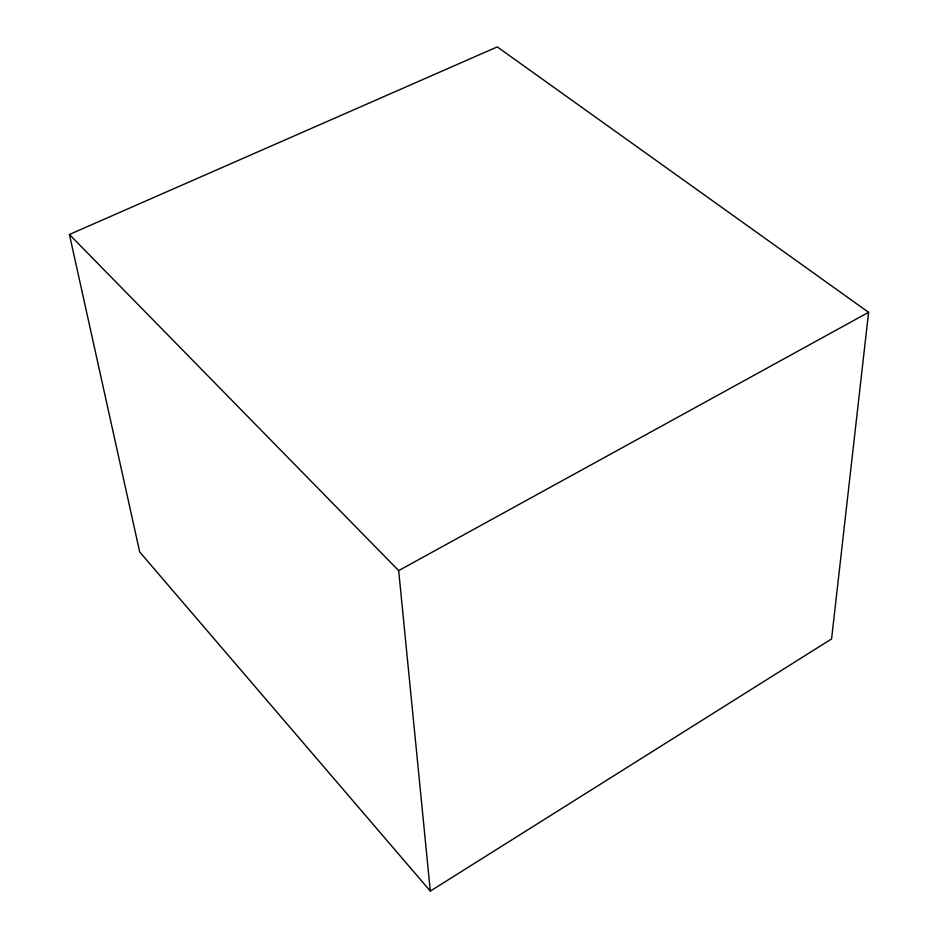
<?xml version="1.0" encoding="UTF-8"?>
<svg xmlns="http://www.w3.org/2000/svg" width="938" height="938" viewBox="0 0 938 938"><rect width="100%" height="100%" fill="white"/><g stroke="black" fill="none" stroke-linecap="round" stroke-linejoin="round"><path stroke-width="1.41" d="M868.588 312.319L831.584 638.93L430.319 891.1L139.692 551.966L69.412 234.477L497.269 46.9L868.588 312.319L398.673 570.609L430.319 891.1M69.412 234.477L398.673 570.609"/></g></svg>
